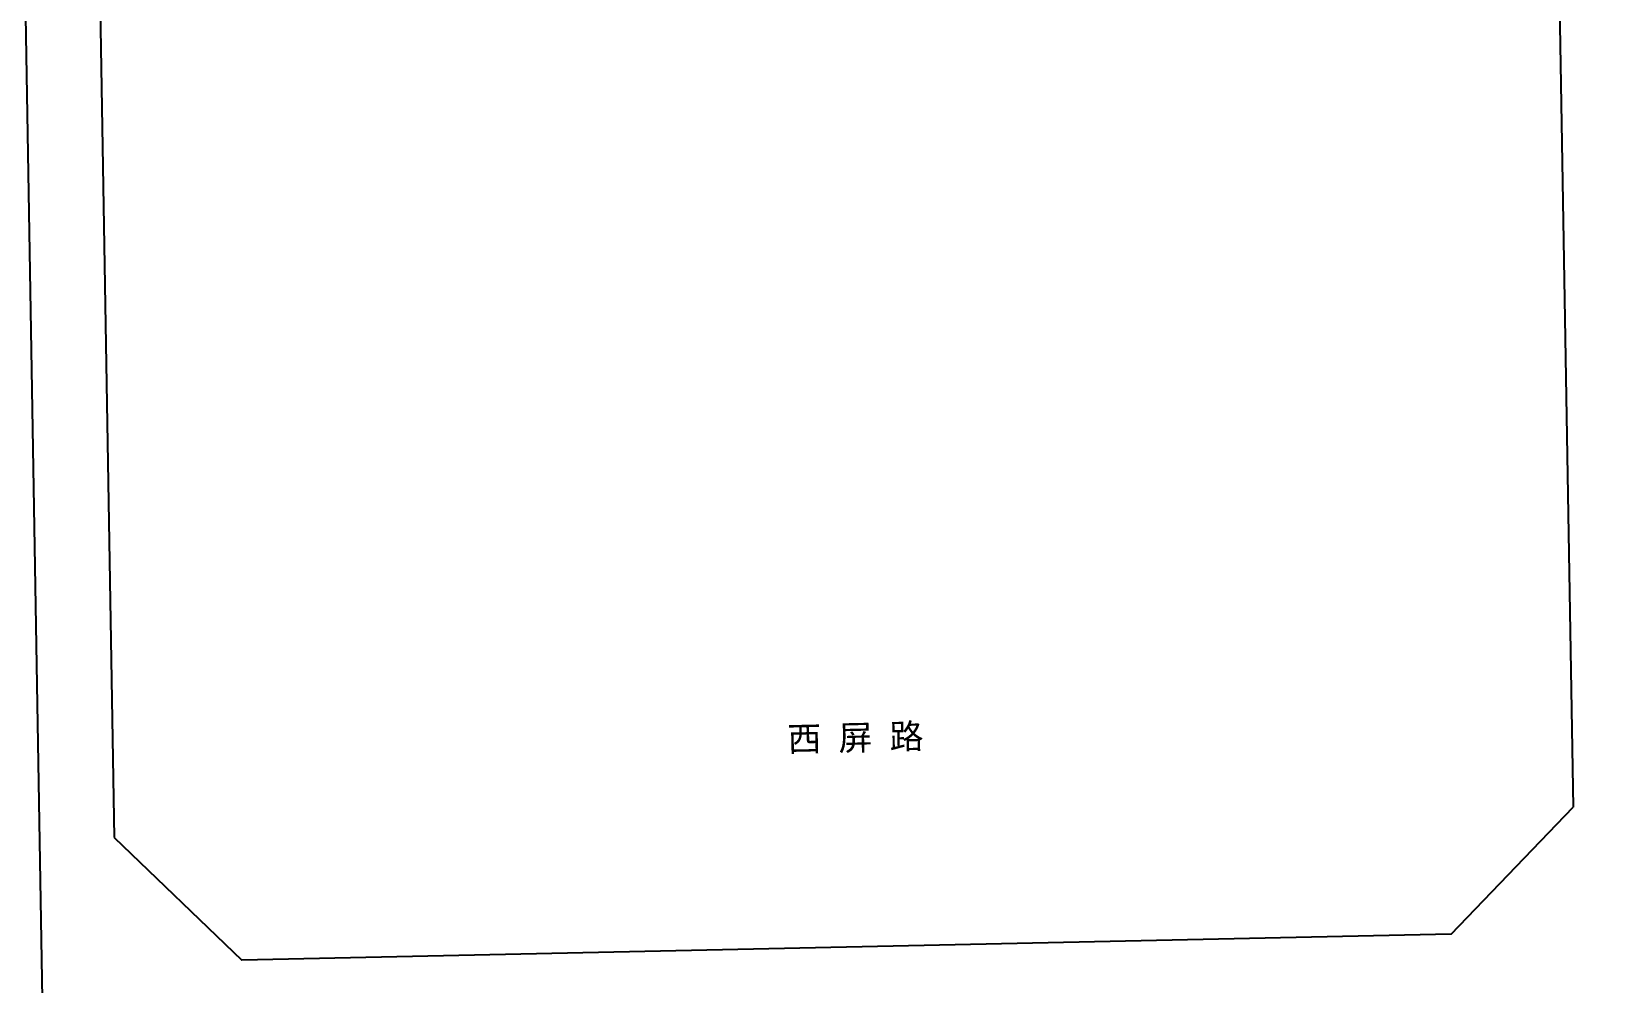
# Model space of a CAD drawing. Extents: x 529262 to 576451, y 2694391 to 2717535.
# Drawn here: x 565463.3 to 565715.8, y 2709375.9 to 2709528.2 of the extents above; entities that cross this region are included whole.
import ezdxf
from ezdxf.enums import TextEntityAlignment as Align
from ezdxf.xclip import XClip

# ---------------------------------------------------------------- set-up
doc = ezdxf.new("R2010")
doc.units = 0
doc.header["$XCLIPFRAME"] = 0
for name, color, linetype in [('PP-COM', 7, 'Continuous'), ('RD-中线', 40, 'Continuous'), ('RD-红线', 7, 'Continuous'), ('RD-路名', 7, 'Continuous')]:
    doc.layers.add(name, color=color, linetype=linetype)
doc.styles.add('黑体', font='simhei.ttf')

# ---------------------------------------------------------------- blocks, each defined once
blk = doc.blocks.new('A$C19FD0107')
at = {"layer": 'RD-中线', "color": 8, "linetype": 'Continuous', "flags": 128}
blk.add_lwpolyline([(-5541.36, 15473.92), (-5526.14, 14579.62)], dxfattribs=at)
for points in [[(-4490.73, 14139.44, 0), (-4490.29, 14139.42)], [(-3818.25, 14086.17, 0), (-3817.74, 14086.17)]]:
    blk.add_lwpolyline(points, format="xyb", dxfattribs=at)
at = {"layer": 'RD-红线', "color": 8, "linetype": 'Continuous', "flags": 128}
for points in [[(-5291.31, 15226.3), (-5287.69, 15013.38)], [(-5525.07, 15222.06), (-5524.99, 15217.2), (-5521.44, 15008.51)], [(-5307.25, 14993.05), (-5501.01, 14988.86)]]:
    blk.add_lwpolyline(points, dxfattribs=at)
at = {"layer": 'RD-红线', "color": 8}
for points in [[(-5307.25, 14993.05), (-5287.69, 15013.38, 0.412867)], [(-5521.44, 15008.51), (-5501.01, 14988.86, 0.415561)]]:
    blk.add_lwpolyline(points, format="xyb", dxfattribs=at)

msp = doc.modelspace()

# ---------------------------------------------------------------- block references
at = {"layer": 'PP-COM'}
ref = msp.add_blockref('A$C19FD0107', (570997.993, 2694390.603), dxfattribs=at)
XClip(ref).set_block_clipping_path([(-9366.4383134884, 14428.6043910822), (-3328.4480743363, 17452.7484863754)])

# ---------------------------------------------------------------- texts
at = {"layer": 'RD-路名', "color": 7, "style": '黑体'}
msp.add_text('西 屏 路', height=4, rotation=1.30936, dxfattribs=at).set_placement((565595.303, 2709415.207), align=Align.MIDDLE)

doc.saveas('drawing.dxf')
